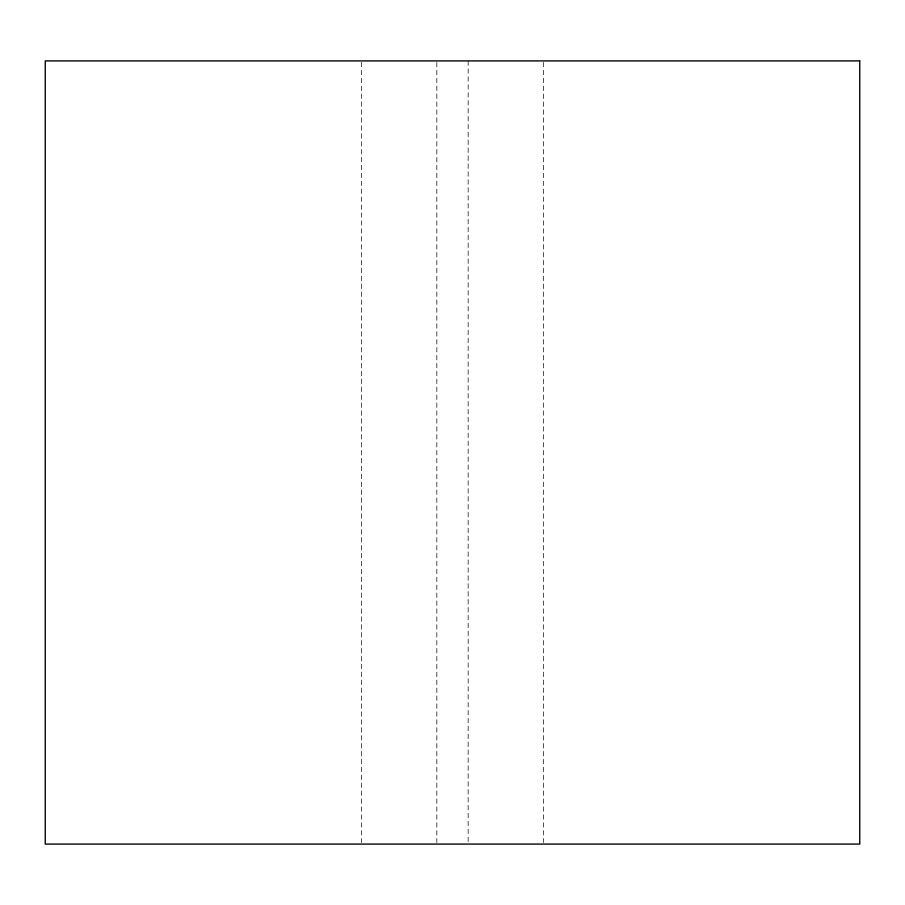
<?xml version="1.0" encoding="UTF-8"?>
<svg xmlns="http://www.w3.org/2000/svg" width="905" height="905" viewBox="0 0 905 905"><rect width="100%" height="100%" fill="white"/><g stroke="black" fill="none" stroke-linecap="round" stroke-linejoin="round"><path stroke-width="0.68" stroke-dasharray="4.53 3.39" d="M543.351 62.332L543.351 842.668M468.168 60.918L468.168 842.668M436.832 62.332L436.832 842.668M361.649 62.332L361.649 842.668"/><path stroke-width="1.36" d="M859.75 60.918L45.25 60.918L45.25 844.082L859.75 844.082L859.75 60.918"/></g></svg>
